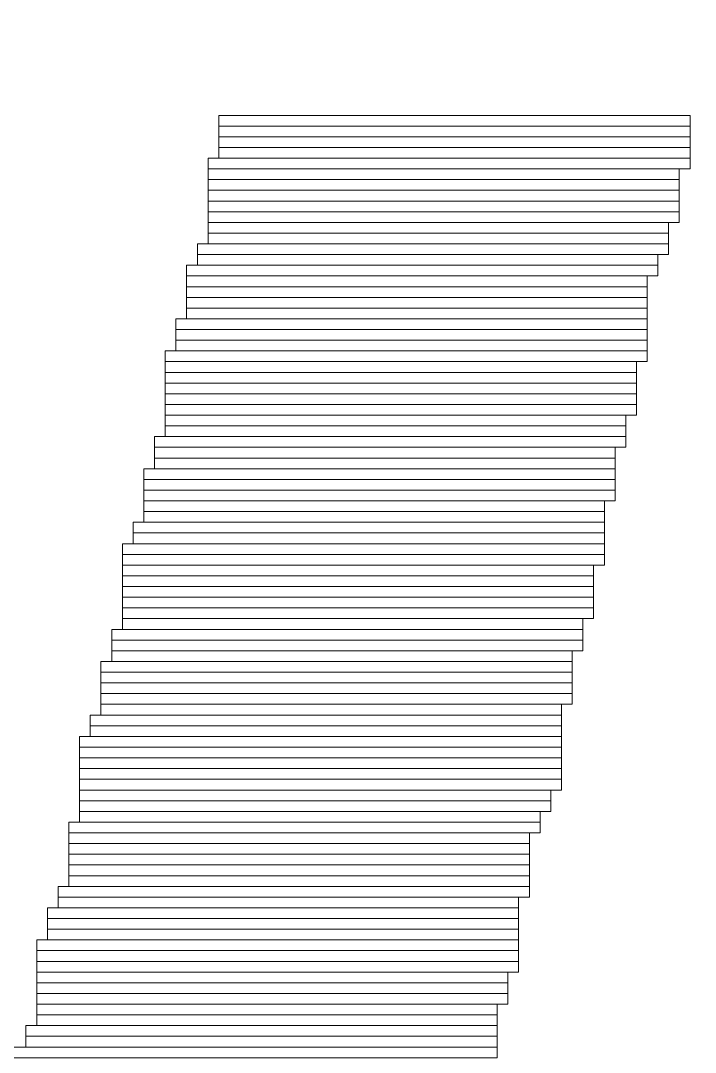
# Model space of a CAD drawing. Header units: millimetres. Extents: x -19.4 to 22.9, y -18.1 to 22.2.
# Drawn here: x 3.645 to 5.245, y -15.9 to -13.453 of the extents above; entities that cross this region are included whole.
import ezdxf

# ---------------------------------------------------------------- set-up
doc = ezdxf.new("R2010")
doc.units = ezdxf.units.MM
doc.header["$MEASUREMENT"] = 0
doc.layers.add('BG_OUTLINE', color=7, linetype='Continuous')
doc.layers.add('MA_PEN3', color=7, linetype='Continuous')

msp = doc.modelspace()

# ---------------------------------------------------------------- linework, layer by layer
at = {"layer": 'BG_OUTLINE', "lineweight": 9}
msp.add_open_spline([(-13.5636, -18.0908), (-13.5636, -18.0908), (13.4366, -18.0908), (13.4366, -18.0908), (13.4366, -18.0908), (13.4366, -18.0908), (13.4366, 12.9092), (13.4366, 12.9092), (13.4366, 12.9092), (13.4366, 12.9092), (-13.5636, 12.9092), (-13.5636, 12.9092), (-13.5636, 12.9092), (-13.5636, 12.9092), (-13.5636, -18.0908), (-13.5636, -18.0908)], degree=3, knots=[0, 0, 0, 0, 0.25, 0.25, 0.25, 0.25, 0.5, 0.5, 0.5, 0.5, 0.75, 0.75, 0.75, 0.75, 1, 1, 1, 1], dxfattribs=at)
at = {"layer": 'MA_PEN3', "lineweight": 9}
for points in [[(4.1148, -13.7032), (4.1148, -13.7032), (4.1148, -13.6778), (4.1148, -13.6778), (4.1148, -13.6778), (4.1148, -13.6778), (5.2324, -13.6778), (5.2324, -13.6778), (5.2324, -13.6778), (5.2324, -13.6778), (5.2324, -13.7032), (5.2324, -13.7032), (5.2324, -13.7032), (5.2324, -13.7032), (4.1148, -13.7032), (4.1148, -13.7032)], [(4.1148, -13.7286), (4.1148, -13.7286), (4.1148, -13.7032), (4.1148, -13.7032), (4.1148, -13.7032), (4.1148, -13.7032), (5.2324, -13.7032), (5.2324, -13.7032), (5.2324, -13.7032), (5.2324, -13.7032), (5.2324, -13.7286), (5.2324, -13.7286), (5.2324, -13.7286), (5.2324, -13.7286), (4.1148, -13.7286), (4.1148, -13.7286)], [(4.1148, -13.754), (4.1148, -13.754), (4.1148, -13.7286), (4.1148, -13.7286), (4.1148, -13.7286), (4.1148, -13.7286), (5.2324, -13.7286), (5.2324, -13.7286), (5.2324, -13.7286), (5.2324, -13.7286), (5.2324, -13.754), (5.2324, -13.754), (5.2324, -13.754), (5.2324, -13.754), (4.1148, -13.754), (4.1148, -13.754)], [(4.1148, -13.7794), (4.1148, -13.7794), (4.1148, -13.754), (4.1148, -13.754), (4.1148, -13.754), (4.1148, -13.754), (5.2324, -13.754), (5.2324, -13.754), (5.2324, -13.754), (5.2324, -13.754), (5.2324, -13.7794), (5.2324, -13.7794), (5.2324, -13.7794), (5.2324, -13.7794), (4.1148, -13.7794), (4.1148, -13.7794)], [(4.0894, -13.8048), (4.0894, -13.8048), (4.0894, -13.7794), (4.0894, -13.7794), (4.0894, -13.7794), (4.0894, -13.7794), (5.2324, -13.7794), (5.2324, -13.7794), (5.2324, -13.7794), (5.2324, -13.7794), (5.2324, -13.8048), (5.2324, -13.8048), (5.2324, -13.8048), (5.2324, -13.8048), (4.0894, -13.8048), (4.0894, -13.8048)], [(4.0894, -13.8302), (4.0894, -13.8302), (4.0894, -13.8048), (4.0894, -13.8048), (4.0894, -13.8048), (4.0894, -13.8048), (5.207, -13.8048), (5.207, -13.8048), (5.207, -13.8048), (5.207, -13.8048), (5.207, -13.8302), (5.207, -13.8302), (5.207, -13.8302), (5.207, -13.8302), (4.0894, -13.8302), (4.0894, -13.8302)], [(4.0894, -13.8556), (4.0894, -13.8556), (4.0894, -13.8302), (4.0894, -13.8302), (4.0894, -13.8302), (4.0894, -13.8302), (5.207, -13.8302), (5.207, -13.8302), (5.207, -13.8302), (5.207, -13.8302), (5.207, -13.8556), (5.207, -13.8556), (5.207, -13.8556), (5.207, -13.8556), (4.0894, -13.8556), (4.0894, -13.8556)], [(4.0894, -13.881), (4.0894, -13.881), (4.0894, -13.8556), (4.0894, -13.8556), (4.0894, -13.8556), (4.0894, -13.8556), (5.207, -13.8556), (5.207, -13.8556), (5.207, -13.8556), (5.207, -13.8556), (5.207, -13.881), (5.207, -13.881), (5.207, -13.881), (5.207, -13.881), (4.0894, -13.881), (4.0894, -13.881)], [(4.0894, -13.9064), (4.0894, -13.9064), (4.0894, -13.881), (4.0894, -13.881), (4.0894, -13.881), (4.0894, -13.881), (5.207, -13.881), (5.207, -13.881), (5.207, -13.881), (5.207, -13.881), (5.207, -13.9064), (5.207, -13.9064), (5.207, -13.9064), (5.207, -13.9064), (4.0894, -13.9064), (4.0894, -13.9064)], [(4.0894, -13.9318), (4.0894, -13.9318), (4.0894, -13.9064), (4.0894, -13.9064), (4.0894, -13.9064), (4.0894, -13.9064), (5.207, -13.9064), (5.207, -13.9064), (5.207, -13.9064), (5.207, -13.9064), (5.207, -13.9318), (5.207, -13.9318), (5.207, -13.9318), (5.207, -13.9318), (4.0894, -13.9318), (4.0894, -13.9318)], [(4.0894, -13.9572), (4.0894, -13.9572), (4.0894, -13.9318), (4.0894, -13.9318), (4.0894, -13.9318), (4.0894, -13.9318), (5.1816, -13.9318), (5.1816, -13.9318), (5.1816, -13.9318), (5.1816, -13.9318), (5.1816, -13.9572), (5.1816, -13.9572), (5.1816, -13.9572), (5.1816, -13.9572), (4.0894, -13.9572), (4.0894, -13.9572)], [(4.0894, -13.9826), (4.0894, -13.9826), (4.0894, -13.9572), (4.0894, -13.9572), (4.0894, -13.9572), (4.0894, -13.9572), (5.1816, -13.9572), (5.1816, -13.9572), (5.1816, -13.9572), (5.1816, -13.9572), (5.1816, -13.9826), (5.1816, -13.9826), (5.1816, -13.9826), (5.1816, -13.9826), (4.0894, -13.9826), (4.0894, -13.9826)], [(4.064, -14.008), (4.064, -14.008), (4.064, -13.9826), (4.064, -13.9826), (4.064, -13.9826), (4.064, -13.9826), (5.1816, -13.9826), (5.1816, -13.9826), (5.1816, -13.9826), (5.1816, -13.9826), (5.1816, -14.008), (5.1816, -14.008), (5.1816, -14.008), (5.1816, -14.008), (4.064, -14.008), (4.064, -14.008)], [(4.064, -14.0334), (4.064, -14.0334), (4.064, -14.008), (4.064, -14.008), (4.064, -14.008), (4.064, -14.008), (5.1562, -14.008), (5.1562, -14.008), (5.1562, -14.008), (5.1562, -14.008), (5.1562, -14.0334), (5.1562, -14.0334), (5.1562, -14.0334), (5.1562, -14.0334), (4.064, -14.0334), (4.064, -14.0334)], [(4.0386, -14.0588), (4.0386, -14.0588), (4.0386, -14.0334), (4.0386, -14.0334), (4.0386, -14.0334), (4.0386, -14.0334), (5.1562, -14.0334), (5.1562, -14.0334), (5.1562, -14.0334), (5.1562, -14.0334), (5.1562, -14.0588), (5.1562, -14.0588), (5.1562, -14.0588), (5.1562, -14.0588), (4.0386, -14.0588), (4.0386, -14.0588)], [(4.0386, -14.0842), (4.0386, -14.0842), (4.0386, -14.0588), (4.0386, -14.0588), (4.0386, -14.0588), (4.0386, -14.0588), (5.1308, -14.0588), (5.1308, -14.0588), (5.1308, -14.0588), (5.1308, -14.0588), (5.1308, -14.0842), (5.1308, -14.0842), (5.1308, -14.0842), (5.1308, -14.0842), (4.0386, -14.0842), (4.0386, -14.0842)], [(4.0386, -14.1096), (4.0386, -14.1096), (4.0386, -14.0842), (4.0386, -14.0842), (4.0386, -14.0842), (4.0386, -14.0842), (5.1308, -14.0842), (5.1308, -14.0842), (5.1308, -14.0842), (5.1308, -14.0842), (5.1308, -14.1096), (5.1308, -14.1096), (5.1308, -14.1096), (5.1308, -14.1096), (4.0386, -14.1096), (4.0386, -14.1096)], [(4.0386, -14.135), (4.0386, -14.135), (4.0386, -14.1096), (4.0386, -14.1096), (4.0386, -14.1096), (4.0386, -14.1096), (5.1308, -14.1096), (5.1308, -14.1096), (5.1308, -14.1096), (5.1308, -14.1096), (5.1308, -14.135), (5.1308, -14.135), (5.1308, -14.135), (5.1308, -14.135), (4.0386, -14.135), (4.0386, -14.135)], [(4.0386, -14.1604), (4.0386, -14.1604), (4.0386, -14.135), (4.0386, -14.135), (4.0386, -14.135), (4.0386, -14.135), (5.1308, -14.135), (5.1308, -14.135), (5.1308, -14.135), (5.1308, -14.135), (5.1308, -14.1604), (5.1308, -14.1604), (5.1308, -14.1604), (5.1308, -14.1604), (4.0386, -14.1604), (4.0386, -14.1604)], [(4.0132, -14.1858), (4.0132, -14.1858), (4.0132, -14.1604), (4.0132, -14.1604), (4.0132, -14.1604), (4.0132, -14.1604), (5.1308, -14.1604), (5.1308, -14.1604), (5.1308, -14.1604), (5.1308, -14.1604), (5.1308, -14.1858), (5.1308, -14.1858), (5.1308, -14.1858), (5.1308, -14.1858), (4.0132, -14.1858), (4.0132, -14.1858)], [(4.0132, -14.2112), (4.0132, -14.2112), (4.0132, -14.1858), (4.0132, -14.1858), (4.0132, -14.1858), (4.0132, -14.1858), (5.1308, -14.1858), (5.1308, -14.1858), (5.1308, -14.1858), (5.1308, -14.1858), (5.1308, -14.2112), (5.1308, -14.2112), (5.1308, -14.2112), (5.1308, -14.2112), (4.0132, -14.2112), (4.0132, -14.2112)], [(4.0132, -14.2366), (4.0132, -14.2366), (4.0132, -14.2112), (4.0132, -14.2112), (4.0132, -14.2112), (4.0132, -14.2112), (5.1308, -14.2112), (5.1308, -14.2112), (5.1308, -14.2112), (5.1308, -14.2112), (5.1308, -14.2366), (5.1308, -14.2366), (5.1308, -14.2366), (5.1308, -14.2366), (4.0132, -14.2366), (4.0132, -14.2366)], [(3.9878, -14.262), (3.9878, -14.262), (3.9878, -14.2366), (3.9878, -14.2366), (3.9878, -14.2366), (3.9878, -14.2366), (5.1308, -14.2366), (5.1308, -14.2366), (5.1308, -14.2366), (5.1308, -14.2366), (5.1308, -14.262), (5.1308, -14.262), (5.1308, -14.262), (5.1308, -14.262), (3.9878, -14.262), (3.9878, -14.262)], [(3.9878, -14.2874), (3.9878, -14.2874), (3.9878, -14.262), (3.9878, -14.262), (3.9878, -14.262), (3.9878, -14.262), (5.1054, -14.262), (5.1054, -14.262), (5.1054, -14.262), (5.1054, -14.262), (5.1054, -14.2874), (5.1054, -14.2874), (5.1054, -14.2874), (5.1054, -14.2874), (3.9878, -14.2874), (3.9878, -14.2874)], [(3.9878, -14.3128), (3.9878, -14.3128), (3.9878, -14.2874), (3.9878, -14.2874), (3.9878, -14.2874), (3.9878, -14.2874), (5.1054, -14.2874), (5.1054, -14.2874), (5.1054, -14.2874), (5.1054, -14.2874), (5.1054, -14.3128), (5.1054, -14.3128), (5.1054, -14.3128), (5.1054, -14.3128), (3.9878, -14.3128), (3.9878, -14.3128)], [(3.9878, -14.3382), (3.9878, -14.3382), (3.9878, -14.3128), (3.9878, -14.3128), (3.9878, -14.3128), (3.9878, -14.3128), (5.1054, -14.3128), (5.1054, -14.3128), (5.1054, -14.3128), (5.1054, -14.3128), (5.1054, -14.3382), (5.1054, -14.3382), (5.1054, -14.3382), (5.1054, -14.3382), (3.9878, -14.3382), (3.9878, -14.3382)], [(3.9878, -14.3636), (3.9878, -14.3636), (3.9878, -14.3382), (3.9878, -14.3382), (3.9878, -14.3382), (3.9878, -14.3382), (5.1054, -14.3382), (5.1054, -14.3382), (5.1054, -14.3382), (5.1054, -14.3382), (5.1054, -14.3636), (5.1054, -14.3636), (5.1054, -14.3636), (5.1054, -14.3636), (3.9878, -14.3636), (3.9878, -14.3636)], [(3.9878, -14.389), (3.9878, -14.389), (3.9878, -14.3636), (3.9878, -14.3636), (3.9878, -14.3636), (3.9878, -14.3636), (5.1054, -14.3636), (5.1054, -14.3636), (5.1054, -14.3636), (5.1054, -14.3636), (5.1054, -14.389), (5.1054, -14.389), (5.1054, -14.389), (5.1054, -14.389), (3.9878, -14.389), (3.9878, -14.389)], [(3.9878, -14.4144), (3.9878, -14.4144), (3.9878, -14.389), (3.9878, -14.389), (3.9878, -14.389), (3.9878, -14.389), (5.08, -14.389), (5.08, -14.389), (5.08, -14.389), (5.08, -14.389), (5.08, -14.4144), (5.08, -14.4144), (5.08, -14.4144), (5.08, -14.4144), (3.9878, -14.4144), (3.9878, -14.4144)], [(3.9878, -14.4398), (3.9878, -14.4398), (3.9878, -14.4144), (3.9878, -14.4144), (3.9878, -14.4144), (3.9878, -14.4144), (5.08, -14.4144), (5.08, -14.4144), (5.08, -14.4144), (5.08, -14.4144), (5.08, -14.4398), (5.08, -14.4398), (5.08, -14.4398), (5.08, -14.4398), (3.9878, -14.4398), (3.9878, -14.4398)], [(3.9624, -14.4652), (3.9624, -14.4652), (3.9624, -14.4398), (3.9624, -14.4398), (3.9624, -14.4398), (3.9624, -14.4398), (5.08, -14.4398), (5.08, -14.4398), (5.08, -14.4398), (5.08, -14.4398), (5.08, -14.4652), (5.08, -14.4652), (5.08, -14.4652), (5.08, -14.4652), (3.9624, -14.4652), (3.9624, -14.4652)], [(3.9624, -14.4906), (3.9624, -14.4906), (3.9624, -14.4652), (3.9624, -14.4652), (3.9624, -14.4652), (3.9624, -14.4652), (5.0546, -14.4652), (5.0546, -14.4652), (5.0546, -14.4652), (5.0546, -14.4652), (5.0546, -14.4906), (5.0546, -14.4906), (5.0546, -14.4906), (5.0546, -14.4906), (3.9624, -14.4906), (3.9624, -14.4906)], [(3.9624, -14.516), (3.9624, -14.516), (3.9624, -14.4906), (3.9624, -14.4906), (3.9624, -14.4906), (3.9624, -14.4906), (5.0546, -14.4906), (5.0546, -14.4906), (5.0546, -14.4906), (5.0546, -14.4906), (5.0546, -14.516), (5.0546, -14.516), (5.0546, -14.516), (5.0546, -14.516), (3.9624, -14.516), (3.9624, -14.516)], [(3.937, -14.5414), (3.937, -14.5414), (3.937, -14.516), (3.937, -14.516), (3.937, -14.516), (3.937, -14.516), (5.0546, -14.516), (5.0546, -14.516), (5.0546, -14.516), (5.0546, -14.516), (5.0546, -14.5414), (5.0546, -14.5414), (5.0546, -14.5414), (5.0546, -14.5414), (3.937, -14.5414), (3.937, -14.5414)], [(3.937, -14.5668), (3.937, -14.5668), (3.937, -14.5414), (3.937, -14.5414), (3.937, -14.5414), (3.937, -14.5414), (5.0546, -14.5414), (5.0546, -14.5414), (5.0546, -14.5414), (5.0546, -14.5414), (5.0546, -14.5668), (5.0546, -14.5668), (5.0546, -14.5668), (5.0546, -14.5668), (3.937, -14.5668), (3.937, -14.5668)], [(3.937, -14.5922), (3.937, -14.5922), (3.937, -14.5668), (3.937, -14.5668), (3.937, -14.5668), (3.937, -14.5668), (5.0546, -14.5668), (5.0546, -14.5668), (5.0546, -14.5668), (5.0546, -14.5668), (5.0546, -14.5922), (5.0546, -14.5922), (5.0546, -14.5922), (5.0546, -14.5922), (3.937, -14.5922), (3.937, -14.5922)], [(3.937, -14.6176), (3.937, -14.6176), (3.937, -14.5922), (3.937, -14.5922), (3.937, -14.5922), (3.937, -14.5922), (5.0292, -14.5922), (5.0292, -14.5922), (5.0292, -14.5922), (5.0292, -14.5922), (5.0292, -14.6176), (5.0292, -14.6176), (5.0292, -14.6176), (5.0292, -14.6176), (3.937, -14.6176), (3.937, -14.6176)], [(3.937, -14.643), (3.937, -14.643), (3.937, -14.6176), (3.937, -14.6176), (3.937, -14.6176), (3.937, -14.6176), (5.0292, -14.6176), (5.0292, -14.6176), (5.0292, -14.6176), (5.0292, -14.6176), (5.0292, -14.643), (5.0292, -14.643), (5.0292, -14.643), (5.0292, -14.643), (3.937, -14.643), (3.937, -14.643)], [(3.9116, -14.6684), (3.9116, -14.6684), (3.9116, -14.643), (3.9116, -14.643), (3.9116, -14.643), (3.9116, -14.643), (5.0292, -14.643), (5.0292, -14.643), (5.0292, -14.643), (5.0292, -14.643), (5.0292, -14.6684), (5.0292, -14.6684), (5.0292, -14.6684), (5.0292, -14.6684), (3.9116, -14.6684), (3.9116, -14.6684)], [(3.9116, -14.6938), (3.9116, -14.6938), (3.9116, -14.6684), (3.9116, -14.6684), (3.9116, -14.6684), (3.9116, -14.6684), (5.0292, -14.6684), (5.0292, -14.6684), (5.0292, -14.6684), (5.0292, -14.6684), (5.0292, -14.6938), (5.0292, -14.6938), (5.0292, -14.6938), (5.0292, -14.6938), (3.9116, -14.6938), (3.9116, -14.6938)], [(3.8862, -14.7192), (3.8862, -14.7192), (3.8862, -14.6938), (3.8862, -14.6938), (3.8862, -14.6938), (3.8862, -14.6938), (5.0292, -14.6938), (5.0292, -14.6938), (5.0292, -14.6938), (5.0292, -14.6938), (5.0292, -14.7192), (5.0292, -14.7192), (5.0292, -14.7192), (5.0292, -14.7192), (3.8862, -14.7192), (3.8862, -14.7192)], [(3.8862, -14.7446), (3.8862, -14.7446), (3.8862, -14.7192), (3.8862, -14.7192), (3.8862, -14.7192), (3.8862, -14.7192), (5.0292, -14.7192), (5.0292, -14.7192), (5.0292, -14.7192), (5.0292, -14.7192), (5.0292, -14.7446), (5.0292, -14.7446), (5.0292, -14.7446), (5.0292, -14.7446), (3.8862, -14.7446), (3.8862, -14.7446)], [(3.8862, -14.77), (3.8862, -14.77), (3.8862, -14.7446), (3.8862, -14.7446), (3.8862, -14.7446), (3.8862, -14.7446), (5.0038, -14.7446), (5.0038, -14.7446), (5.0038, -14.7446), (5.0038, -14.7446), (5.0038, -14.77), (5.0038, -14.77), (5.0038, -14.77), (5.0038, -14.77), (3.8862, -14.77), (3.8862, -14.77)], [(3.8862, -14.7954), (3.8862, -14.7954), (3.8862, -14.77), (3.8862, -14.77), (3.8862, -14.77), (3.8862, -14.77), (5.0038, -14.77), (5.0038, -14.77), (5.0038, -14.77), (5.0038, -14.77), (5.0038, -14.7954), (5.0038, -14.7954), (5.0038, -14.7954), (5.0038, -14.7954), (3.8862, -14.7954), (3.8862, -14.7954)], [(3.8862, -14.8208), (3.8862, -14.8208), (3.8862, -14.7954), (3.8862, -14.7954), (3.8862, -14.7954), (3.8862, -14.7954), (5.0038, -14.7954), (5.0038, -14.7954), (5.0038, -14.7954), (5.0038, -14.7954), (5.0038, -14.8208), (5.0038, -14.8208), (5.0038, -14.8208), (5.0038, -14.8208), (3.8862, -14.8208), (3.8862, -14.8208)], [(3.8862, -14.8462), (3.8862, -14.8462), (3.8862, -14.8208), (3.8862, -14.8208), (3.8862, -14.8208), (3.8862, -14.8208), (5.0038, -14.8208), (5.0038, -14.8208), (5.0038, -14.8208), (5.0038, -14.8208), (5.0038, -14.8462), (5.0038, -14.8462), (5.0038, -14.8462), (5.0038, -14.8462), (3.8862, -14.8462), (3.8862, -14.8462)], [(3.8862, -14.8716), (3.8862, -14.8716), (3.8862, -14.8462), (3.8862, -14.8462), (3.8862, -14.8462), (3.8862, -14.8462), (5.0038, -14.8462), (5.0038, -14.8462), (5.0038, -14.8462), (5.0038, -14.8462), (5.0038, -14.8716), (5.0038, -14.8716), (5.0038, -14.8716), (5.0038, -14.8716), (3.8862, -14.8716), (3.8862, -14.8716)], [(3.8862, -14.897), (3.8862, -14.897), (3.8862, -14.8716), (3.8862, -14.8716), (3.8862, -14.8716), (3.8862, -14.8716), (4.9784, -14.8716), (4.9784, -14.8716), (4.9784, -14.8716), (4.9784, -14.8716), (4.9784, -14.897), (4.9784, -14.897), (4.9784, -14.897), (4.9784, -14.897), (3.8862, -14.897), (3.8862, -14.897)], [(3.8608, -14.9224), (3.8608, -14.9224), (3.8608, -14.897), (3.8608, -14.897), (3.8608, -14.897), (3.8608, -14.897), (4.9784, -14.897), (4.9784, -14.897), (4.9784, -14.897), (4.9784, -14.897), (4.9784, -14.9224), (4.9784, -14.9224), (4.9784, -14.9224), (4.9784, -14.9224), (3.8608, -14.9224), (3.8608, -14.9224)], [(3.8608, -14.9478), (3.8608, -14.9478), (3.8608, -14.9224), (3.8608, -14.9224), (3.8608, -14.9224), (3.8608, -14.9224), (4.9784, -14.9224), (4.9784, -14.9224), (4.9784, -14.9224), (4.9784, -14.9224), (4.9784, -14.9478), (4.9784, -14.9478), (4.9784, -14.9478), (4.9784, -14.9478), (3.8608, -14.9478), (3.8608, -14.9478)], [(3.8608, -14.9732), (3.8608, -14.9732), (3.8608, -14.9478), (3.8608, -14.9478), (3.8608, -14.9478), (3.8608, -14.9478), (4.953, -14.9478), (4.953, -14.9478), (4.953, -14.9478), (4.953, -14.9478), (4.953, -14.9732), (4.953, -14.9732), (4.953, -14.9732), (4.953, -14.9732), (3.8608, -14.9732), (3.8608, -14.9732)], [(3.8354, -14.9986), (3.8354, -14.9986), (3.8354, -14.9732), (3.8354, -14.9732), (3.8354, -14.9732), (3.8354, -14.9732), (4.953, -14.9732), (4.953, -14.9732), (4.953, -14.9732), (4.953, -14.9732), (4.953, -14.9986), (4.953, -14.9986), (4.953, -14.9986), (4.953, -14.9986), (3.8354, -14.9986), (3.8354, -14.9986)], [(3.8354, -15.024), (3.8354, -15.024), (3.8354, -14.9986), (3.8354, -14.9986), (3.8354, -14.9986), (3.8354, -14.9986), (4.953, -14.9986), (4.953, -14.9986), (4.953, -14.9986), (4.953, -14.9986), (4.953, -15.024), (4.953, -15.024), (4.953, -15.024), (4.953, -15.024), (3.8354, -15.024), (3.8354, -15.024)], [(3.8354, -15.0494), (3.8354, -15.0494), (3.8354, -15.024), (3.8354, -15.024), (3.8354, -15.024), (3.8354, -15.024), (4.953, -15.024), (4.953, -15.024), (4.953, -15.024), (4.953, -15.024), (4.953, -15.0494), (4.953, -15.0494), (4.953, -15.0494), (4.953, -15.0494), (3.8354, -15.0494), (3.8354, -15.0494)], [(3.8354, -15.0748), (3.8354, -15.0748), (3.8354, -15.0494), (3.8354, -15.0494), (3.8354, -15.0494), (3.8354, -15.0494), (4.953, -15.0494), (4.953, -15.0494), (4.953, -15.0494), (4.953, -15.0494), (4.953, -15.0748), (4.953, -15.0748), (4.953, -15.0748), (4.953, -15.0748), (3.8354, -15.0748), (3.8354, -15.0748)], [(3.8354, -15.1002), (3.8354, -15.1002), (3.8354, -15.0748), (3.8354, -15.0748), (3.8354, -15.0748), (3.8354, -15.0748), (4.9276, -15.0748), (4.9276, -15.0748), (4.9276, -15.0748), (4.9276, -15.0748), (4.9276, -15.1002), (4.9276, -15.1002), (4.9276, -15.1002), (4.9276, -15.1002), (3.8354, -15.1002), (3.8354, -15.1002)], [(3.81, -15.1256), (3.81, -15.1256), (3.81, -15.1002), (3.81, -15.1002), (3.81, -15.1002), (3.81, -15.1002), (4.9276, -15.1002), (4.9276, -15.1002), (4.9276, -15.1002), (4.9276, -15.1002), (4.9276, -15.1256), (4.9276, -15.1256), (4.9276, -15.1256), (4.9276, -15.1256), (3.81, -15.1256), (3.81, -15.1256)], [(3.81, -15.151), (3.81, -15.151), (3.81, -15.1256), (3.81, -15.1256), (3.81, -15.1256), (3.81, -15.1256), (4.9276, -15.1256), (4.9276, -15.1256), (4.9276, -15.1256), (4.9276, -15.1256), (4.9276, -15.151), (4.9276, -15.151), (4.9276, -15.151), (4.9276, -15.151), (3.81, -15.151), (3.81, -15.151)], [(3.7846, -15.1764), (3.7846, -15.1764), (3.7846, -15.151), (3.7846, -15.151), (3.7846, -15.151), (3.7846, -15.151), (4.9276, -15.151), (4.9276, -15.151), (4.9276, -15.151), (4.9276, -15.151), (4.9276, -15.1764), (4.9276, -15.1764), (4.9276, -15.1764), (4.9276, -15.1764), (3.7846, -15.1764), (3.7846, -15.1764)], [(3.7846, -15.2018), (3.7846, -15.2018), (3.7846, -15.1764), (3.7846, -15.1764), (3.7846, -15.1764), (3.7846, -15.1764), (4.9276, -15.1764), (4.9276, -15.1764), (4.9276, -15.1764), (4.9276, -15.1764), (4.9276, -15.2018), (4.9276, -15.2018), (4.9276, -15.2018), (4.9276, -15.2018), (3.7846, -15.2018), (3.7846, -15.2018)], [(3.7846, -15.2272), (3.7846, -15.2272), (3.7846, -15.2018), (3.7846, -15.2018), (3.7846, -15.2018), (3.7846, -15.2018), (4.9276, -15.2018), (4.9276, -15.2018), (4.9276, -15.2018), (4.9276, -15.2018), (4.9276, -15.2272), (4.9276, -15.2272), (4.9276, -15.2272), (4.9276, -15.2272), (3.7846, -15.2272), (3.7846, -15.2272)], [(3.7846, -15.2526), (3.7846, -15.2526), (3.7846, -15.2272), (3.7846, -15.2272), (3.7846, -15.2272), (3.7846, -15.2272), (4.9276, -15.2272), (4.9276, -15.2272), (4.9276, -15.2272), (4.9276, -15.2272), (4.9276, -15.2526), (4.9276, -15.2526), (4.9276, -15.2526), (4.9276, -15.2526), (3.7846, -15.2526), (3.7846, -15.2526)], [(3.7846, -15.278), (3.7846, -15.278), (3.7846, -15.2526), (3.7846, -15.2526), (3.7846, -15.2526), (3.7846, -15.2526), (4.9276, -15.2526), (4.9276, -15.2526), (4.9276, -15.2526), (4.9276, -15.2526), (4.9276, -15.278), (4.9276, -15.278), (4.9276, -15.278), (4.9276, -15.278), (3.7846, -15.278), (3.7846, -15.278)], [(3.7846, -15.3034), (3.7846, -15.3034), (3.7846, -15.278), (3.7846, -15.278), (3.7846, -15.278), (3.7846, -15.278), (4.9022, -15.278), (4.9022, -15.278), (4.9022, -15.278), (4.9022, -15.278), (4.9022, -15.3034), (4.9022, -15.3034), (4.9022, -15.3034), (4.9022, -15.3034), (3.7846, -15.3034), (3.7846, -15.3034)], [(3.7846, -15.3288), (3.7846, -15.3288), (3.7846, -15.3034), (3.7846, -15.3034), (3.7846, -15.3034), (3.7846, -15.3034), (4.9022, -15.3034), (4.9022, -15.3034), (4.9022, -15.3034), (4.9022, -15.3034), (4.9022, -15.3288), (4.9022, -15.3288), (4.9022, -15.3288), (4.9022, -15.3288), (3.7846, -15.3288), (3.7846, -15.3288)], [(3.7846, -15.3542), (3.7846, -15.3542), (3.7846, -15.3288), (3.7846, -15.3288), (3.7846, -15.3288), (3.7846, -15.3288), (4.8768, -15.3288), (4.8768, -15.3288), (4.8768, -15.3288), (4.8768, -15.3288), (4.8768, -15.3542), (4.8768, -15.3542), (4.8768, -15.3542), (4.8768, -15.3542), (3.7846, -15.3542), (3.7846, -15.3542)], [(3.7592, -15.3796), (3.7592, -15.3796), (3.7592, -15.3542), (3.7592, -15.3542), (3.7592, -15.3542), (3.7592, -15.3542), (4.8768, -15.3542), (4.8768, -15.3542), (4.8768, -15.3542), (4.8768, -15.3542), (4.8768, -15.3796), (4.8768, -15.3796), (4.8768, -15.3796), (4.8768, -15.3796), (3.7592, -15.3796), (3.7592, -15.3796)], [(3.7592, -15.405), (3.7592, -15.405), (3.7592, -15.3796), (3.7592, -15.3796), (3.7592, -15.3796), (3.7592, -15.3796), (4.8514, -15.3796), (4.8514, -15.3796), (4.8514, -15.3796), (4.8514, -15.3796), (4.8514, -15.405), (4.8514, -15.405), (4.8514, -15.405), (4.8514, -15.405), (3.7592, -15.405), (3.7592, -15.405)], [(3.7592, -15.4304), (3.7592, -15.4304), (3.7592, -15.405), (3.7592, -15.405), (3.7592, -15.405), (3.7592, -15.405), (4.8514, -15.405), (4.8514, -15.405), (4.8514, -15.405), (4.8514, -15.405), (4.8514, -15.4304), (4.8514, -15.4304), (4.8514, -15.4304), (4.8514, -15.4304), (3.7592, -15.4304), (3.7592, -15.4304)], [(3.7592, -15.4558), (3.7592, -15.4558), (3.7592, -15.4304), (3.7592, -15.4304), (3.7592, -15.4304), (3.7592, -15.4304), (4.8514, -15.4304), (4.8514, -15.4304), (4.8514, -15.4304), (4.8514, -15.4304), (4.8514, -15.4558), (4.8514, -15.4558), (4.8514, -15.4558), (4.8514, -15.4558), (3.7592, -15.4558), (3.7592, -15.4558)], [(3.7592, -15.4812), (3.7592, -15.4812), (3.7592, -15.4558), (3.7592, -15.4558), (3.7592, -15.4558), (3.7592, -15.4558), (4.8514, -15.4558), (4.8514, -15.4558), (4.8514, -15.4558), (4.8514, -15.4558), (4.8514, -15.4812), (4.8514, -15.4812), (4.8514, -15.4812), (4.8514, -15.4812), (3.7592, -15.4812), (3.7592, -15.4812)], [(3.7592, -15.5066), (3.7592, -15.5066), (3.7592, -15.4812), (3.7592, -15.4812), (3.7592, -15.4812), (3.7592, -15.4812), (4.8514, -15.4812), (4.8514, -15.4812), (4.8514, -15.4812), (4.8514, -15.4812), (4.8514, -15.5066), (4.8514, -15.5066), (4.8514, -15.5066), (4.8514, -15.5066), (3.7592, -15.5066), (3.7592, -15.5066)], [(3.7338, -15.532), (3.7338, -15.532), (3.7338, -15.5066), (3.7338, -15.5066), (3.7338, -15.5066), (3.7338, -15.5066), (4.8514, -15.5066), (4.8514, -15.5066), (4.8514, -15.5066), (4.8514, -15.5066), (4.8514, -15.532), (4.8514, -15.532), (4.8514, -15.532), (4.8514, -15.532), (3.7338, -15.532), (3.7338, -15.532)], [(3.7338, -15.5574), (3.7338, -15.5574), (3.7338, -15.532), (3.7338, -15.532), (3.7338, -15.532), (3.7338, -15.532), (4.8259, -15.532), (4.8259, -15.532), (4.8259, -15.532), (4.8259, -15.532), (4.8259, -15.5574), (4.8259, -15.5574), (4.8259, -15.5574), (4.8259, -15.5574), (3.7338, -15.5574), (3.7338, -15.5574)], [(3.7084, -15.5828), (3.7084, -15.5828), (3.7084, -15.5574), (3.7084, -15.5574), (3.7084, -15.5574), (3.7084, -15.5574), (4.8259, -15.5574), (4.8259, -15.5574), (4.8259, -15.5574), (4.8259, -15.5574), (4.8259, -15.5828), (4.8259, -15.5828), (4.8259, -15.5828), (4.8259, -15.5828), (3.7084, -15.5828), (3.7084, -15.5828)], [(3.7084, -15.6082), (3.7084, -15.6082), (3.7084, -15.5828), (3.7084, -15.5828), (3.7084, -15.5828), (3.7084, -15.5828), (4.8259, -15.5828), (4.8259, -15.5828), (4.8259, -15.5828), (4.8259, -15.5828), (4.8259, -15.6082), (4.8259, -15.6082), (4.8259, -15.6082), (4.8259, -15.6082), (3.7084, -15.6082), (3.7084, -15.6082)], [(3.7084, -15.6336), (3.7084, -15.6336), (3.7084, -15.6082), (3.7084, -15.6082), (3.7084, -15.6082), (3.7084, -15.6082), (4.8259, -15.6082), (4.8259, -15.6082), (4.8259, -15.6082), (4.8259, -15.6082), (4.8259, -15.6336), (4.8259, -15.6336), (4.8259, -15.6336), (4.8259, -15.6336), (3.7084, -15.6336), (3.7084, -15.6336)], [(3.683, -15.659), (3.683, -15.659), (3.683, -15.6336), (3.683, -15.6336), (3.683, -15.6336), (3.683, -15.6336), (4.8259, -15.6336), (4.8259, -15.6336), (4.8259, -15.6336), (4.8259, -15.6336), (4.8259, -15.659), (4.8259, -15.659), (4.8259, -15.659), (4.8259, -15.659), (3.683, -15.659), (3.683, -15.659)], [(3.683, -15.6844), (3.683, -15.6844), (3.683, -15.659), (3.683, -15.659), (3.683, -15.659), (3.683, -15.659), (4.8259, -15.659), (4.8259, -15.659), (4.8259, -15.659), (4.8259, -15.659), (4.8259, -15.6844), (4.8259, -15.6844), (4.8259, -15.6844), (4.8259, -15.6844), (3.683, -15.6844), (3.683, -15.6844)], [(3.683, -15.7098), (3.683, -15.7098), (3.683, -15.6844), (3.683, -15.6844), (3.683, -15.6844), (3.683, -15.6844), (4.8259, -15.6844), (4.8259, -15.6844), (4.8259, -15.6844), (4.8259, -15.6844), (4.8259, -15.7098), (4.8259, -15.7098), (4.8259, -15.7098), (4.8259, -15.7098), (3.683, -15.7098), (3.683, -15.7098)], [(3.683, -15.7352), (3.683, -15.7352), (3.683, -15.7098), (3.683, -15.7098), (3.683, -15.7098), (3.683, -15.7098), (4.8006, -15.7098), (4.8006, -15.7098), (4.8006, -15.7098), (4.8006, -15.7098), (4.8006, -15.7352), (4.8006, -15.7352), (4.8006, -15.7352), (4.8006, -15.7352), (3.683, -15.7352), (3.683, -15.7352)], [(3.683, -15.7606), (3.683, -15.7606), (3.683, -15.7352), (3.683, -15.7352), (3.683, -15.7352), (3.683, -15.7352), (4.8006, -15.7352), (4.8006, -15.7352), (4.8006, -15.7352), (4.8006, -15.7352), (4.8006, -15.7606), (4.8006, -15.7606), (4.8006, -15.7606), (4.8006, -15.7606), (3.683, -15.7606), (3.683, -15.7606)], [(3.683, -15.786), (3.683, -15.786), (3.683, -15.7606), (3.683, -15.7606), (3.683, -15.7606), (3.683, -15.7606), (4.8006, -15.7606), (4.8006, -15.7606), (4.8006, -15.7606), (4.8006, -15.7606), (4.8006, -15.786), (4.8006, -15.786), (4.8006, -15.786), (4.8006, -15.786), (3.683, -15.786), (3.683, -15.786)], [(3.683, -15.8114), (3.683, -15.8114), (3.683, -15.786), (3.683, -15.786), (3.683, -15.786), (3.683, -15.786), (4.7752, -15.786), (4.7752, -15.786), (4.7752, -15.786), (4.7752, -15.786), (4.7752, -15.8114), (4.7752, -15.8114), (4.7752, -15.8114), (4.7752, -15.8114), (3.683, -15.8114), (3.683, -15.8114)], [(3.683, -15.8368), (3.683, -15.8368), (3.683, -15.8114), (3.683, -15.8114), (3.683, -15.8114), (3.683, -15.8114), (4.7752, -15.8114), (4.7752, -15.8114), (4.7752, -15.8114), (4.7752, -15.8114), (4.7752, -15.8368), (4.7752, -15.8368), (4.7752, -15.8368), (4.7752, -15.8368), (3.683, -15.8368), (3.683, -15.8368)], [(3.6576, -15.8622), (3.6576, -15.8622), (3.6576, -15.8368), (3.6576, -15.8368), (3.6576, -15.8368), (3.6576, -15.8368), (4.7752, -15.8368), (4.7752, -15.8368), (4.7752, -15.8368), (4.7752, -15.8368), (4.7752, -15.8622), (4.7752, -15.8622), (4.7752, -15.8622), (4.7752, -15.8622), (3.6576, -15.8622), (3.6576, -15.8622)], [(3.6576, -15.8876), (3.6576, -15.8876), (3.6576, -15.8622), (3.6576, -15.8622), (3.6576, -15.8622), (3.6576, -15.8622), (4.7752, -15.8622), (4.7752, -15.8622), (4.7752, -15.8622), (4.7752, -15.8622), (4.7752, -15.8876), (4.7752, -15.8876), (4.7752, -15.8876), (4.7752, -15.8876), (3.6576, -15.8876), (3.6576, -15.8876)], [(2.6669, -15.913), (2.6669, -15.913), (2.6669, -15.8876), (2.6669, -15.8876), (2.6669, -15.8876), (2.6669, -15.8876), (4.7752, -15.8876), (4.7752, -15.8876), (4.7752, -15.8876), (4.7752, -15.8876), (4.7752, -15.913), (4.7752, -15.913), (4.7752, -15.913), (4.7752, -15.913), (2.6669, -15.913), (2.6669, -15.913)]]:
    msp.add_open_spline(points, degree=3, knots=[0, 0, 0, 0, 0.25, 0.25, 0.25, 0.25, 0.5, 0.5, 0.5, 0.5, 0.75, 0.75, 0.75, 0.75, 1, 1, 1, 1], dxfattribs=at)

doc.saveas('drawing.dxf')
